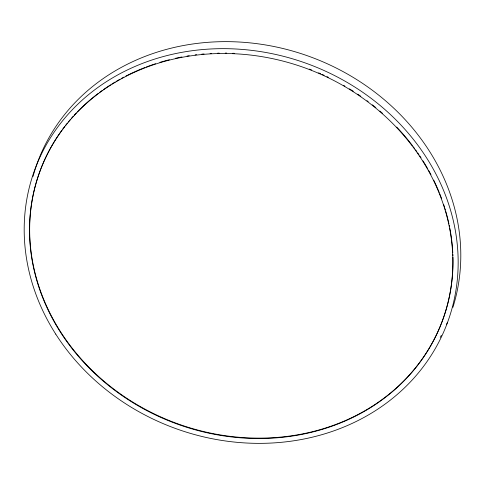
<?xml version="1.0" encoding="UTF-8"?>
<svg xmlns="http://www.w3.org/2000/svg" width="485" height="485" viewBox="0 0 485 485"><rect width="100%" height="100%" fill="white"/><g stroke="black" fill="none" stroke-linecap="round" stroke-linejoin="round"><path stroke-width="0.73" d="M447.473 322.276A220.051 193.927 20.6 0 1 446.576 324.374M441.32 335.377A220.051 193.927 20.6 0 1 440.253 337.396M33.01 176.449A220.051 193.927 20.6 0 1 298.493 52.804A220.051 193.927 20.6 0 1 452.929 307.302M452.954 257.28A214.661 189.18 20.6 0 1 185.209 426.351A214.661 189.18 20.6 0 1 61.91 130.241M62.795 129.04A214.661 189.18 20.6 0 1 64.602 126.652M65.517 125.469A214.661 189.18 20.6 0 1 67.391 123.123M68.343 121.959A214.661 189.18 20.6 0 1 70.283 119.656M71.271 118.516A214.661 189.18 20.6 0 1 73.271 116.261M74.29 115.139A214.661 189.18 20.6 0 1 76.351 112.938M77.394 111.847A214.661 189.18 20.6 0 1 98.158 93.472M99.364 92.568A214.661 189.18 20.6 0 1 102.426 90.337M103.663 89.464A214.661 189.18 20.6 0 1 110.635 84.808M111.926 83.996A214.661 189.18 20.6 0 1 115.194 82.001M116.509 81.225A214.661 189.18 20.6 0 1 119.831 79.322M121.171 78.576A214.661 189.18 20.6 0 1 123.869 77.127M125.9 76.06A214.661 189.18 20.6 0 1 144.954 67.506M146.349 66.972A214.661 189.18 20.6 0 1 155.57 63.723M159.892 62.365A214.661 189.18 20.6 0 1 169.386 59.74M175.279 58.339A214.661 189.18 20.6 0 1 181.936 56.969M187.016 56.072A214.661 189.18 20.6 0 1 189.211 55.72M195.109 54.89A214.661 189.18 20.6 0 1 196.595 54.708M201.821 54.138A214.661 189.18 20.6 0 1 204.07 53.932M210.096 53.495A214.661 189.18 20.6 0 1 211.606 53.411M217.662 53.168A214.661 189.18 20.6 0 1 219.178 53.138M225.234 53.095A214.661 189.18 20.6 0 1 226.75 53.107M232.788 53.265A214.661 189.18 20.6 0 1 234.291 53.332M309.406 69.1A214.661 189.18 20.6 0 1 311.54 69.925M318.596 72.841A214.661 189.18 20.6 0 1 320.694 73.756M322.088 74.375A214.661 189.18 20.6 0 1 324.168 75.327M326.932 76.618A214.661 189.18 20.6 0 1 328.303 77.279M343.647 85.396A214.661 189.18 20.6 0 1 344.944 86.148M349.455 88.852A214.661 189.18 20.6 0 1 353.286 91.253M357.706 94.157A214.661 189.18 20.6 0 1 360.828 96.291M366.969 100.71A214.661 189.18 20.6 0 1 368.176 101.614M372.353 104.839A214.661 189.18 20.6 0 1 375.869 107.67M379.876 111.041A214.661 189.18 20.6 0 1 382.677 113.49M396.718 127.082A214.661 189.18 20.6 0 1 412.42 145.585M413.323 146.785A214.661 189.18 20.6 0 1 414.663 148.598M415.542 149.81A214.661 189.18 20.6 0 1 416.845 151.635M417.694 152.86A214.661 189.18 20.6 0 1 418.961 154.697M419.786 155.927A214.661 189.18 20.6 0 1 421.01 157.777M423.017 160.911A214.661 189.18 20.6 0 1 427.685 168.713M428.431 170.035A214.661 189.18 20.6 0 1 430.965 174.709M433.705 180.123A214.661 189.18 20.6 0 1 439.234 192.509M439.792 193.897A214.661 189.18 20.6 0 1 441.653 198.771M443.599 204.355A214.661 189.18 20.6 0 1 444.502 207.143M444.951 208.58A214.661 189.18 20.6 0 1 445.382 210.029M445.806 211.472A214.661 189.18 20.6 0 1 448.946 223.937M449.262 225.416A214.661 189.18 20.6 0 1 449.565 226.895M449.85 228.38A214.661 189.18 20.6 0 1 452.784 252.873M452.851 254.346A214.661 189.18 20.6 0 1 452.905 255.813M55.763 334.147A220.051 193.927 20.6 0 0 431.498 354.862A220.051 193.927 20.6 0 0 236.274 49.021A220.051 193.927 20.6 0 0 55.763 334.147M60.304 331.989A214.661 189.18 20.6 0 0 426.842 352.201A214.661 189.18 20.6 0 0 236.395 53.847A214.661 189.18 20.6 0 0 60.304 331.989"/></g></svg>
